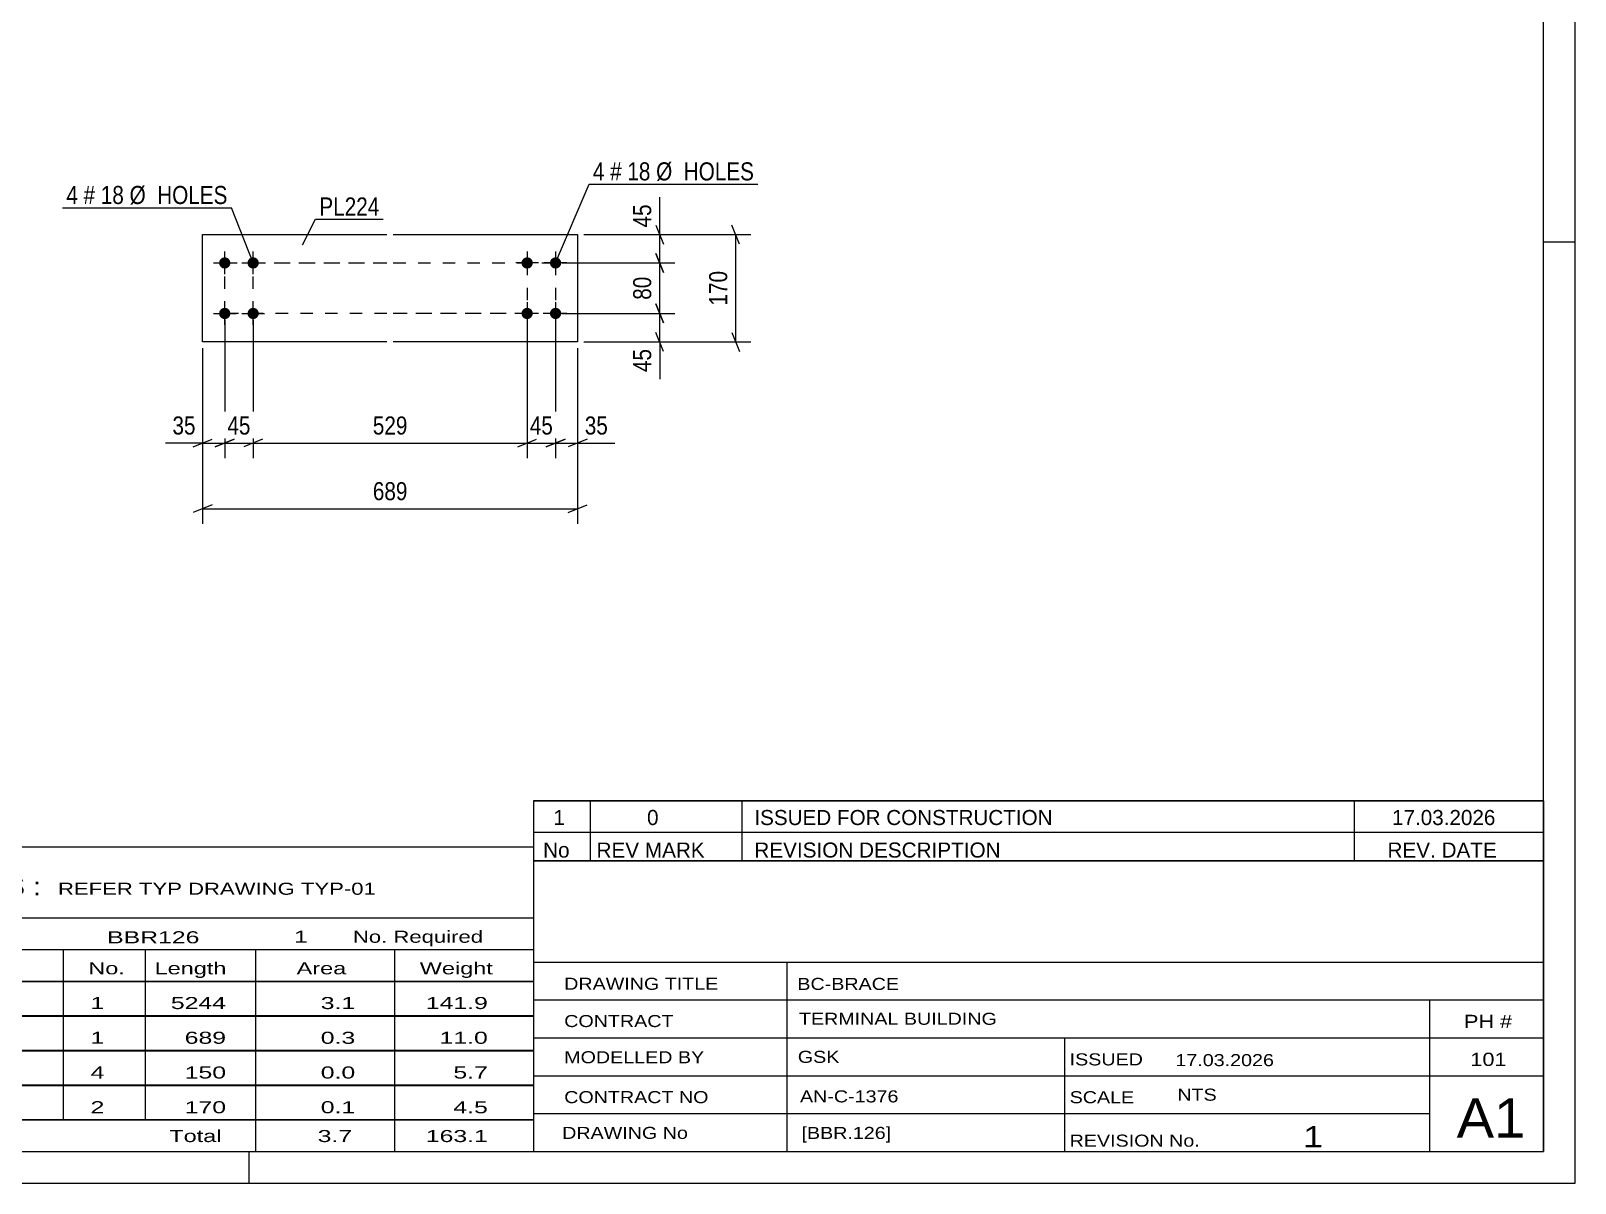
# Model space of a CAD drawing. Header units: millimetres. Extents: x 0 to 594, y 0 to 420.
# Drawn here: x 349.4 to 594, y 0 to 182.5 of the extents above; entities that cross this region are included whole.
import ezdxf

# ---------------------------------------------------------------- set-up
doc = ezdxf.new("R2010")
doc.units = ezdxf.units.MM
doc.linetypes.add('DXK_LINE_DOT2', pattern=[3.9198, 1.9599, -1.9599])
doc.styles.add('Arial Narrow', font='ARIALN.TTF', dxfattribs={"height": 0.2})

# ---------------------------------------------------------------- blocks, each defined once
blk = doc.blocks.new('Unknown-580610560-1130')
at = {"color": 5, "linetype": 'Continuous'}
for p, q in [((594, 0), (594, 420)), ((589, 5), (589, 415)), ((594, 149), (589, 149)), ((5, 5), (589, 5)), ((384, 0), (384, 5)), ((0, 0), (594, 0))]:
    blk.add_line(p, q, dxfattribs=at)
blk = doc.blocks.new('Part-580610560-3549 - 3548')
at = {"color": 2, "linetype": 'Continuous'}
for p, q in [((376.61, 150.21), (405.81, 150.21)), ((376.61, 133.21), (376.61, 150.21)), ((406.81, 150.21), (436.01, 150.21)), ((436.01, 150.21), (436.01, 133.21)), ((405.81, 133.21), (376.61, 133.21)), ((436.01, 133.21), (406.81, 133.21))]:
    blk.add_line(p, q, dxfattribs=at)
blk = doc.blocks.new('Bolt-580610560-3550 - 3548')
at = {"linetype": 'Continuous'}
for points in [[(428.01, 144.81, -1), (428.01, 146.61, -1)], [(432.51, 144.81, -1), (432.51, 146.61, -1)], [(428.01, 136.81, -1), (428.01, 138.61, -1)], [(432.51, 136.81, -1), (432.51, 138.61, -1)]]:
    blk.add_hatch(color=1, dxfattribs=at).paths.add_polyline_path(points)
at = {"color": 1, "linetype": 'Continuous'}
for p, q in [((428.01, 147.51), (428.01, 143.91)), ((432.51, 147.51), (432.51, 143.91)), ((429.81, 145.71), (426.21, 145.71)), ((434.31, 145.71), (430.71, 145.71)), ((428.01, 139.51), (428.01, 135.91)), ((432.51, 139.51), (432.51, 135.91)), ((429.81, 137.71), (426.21, 137.71)), ((434.31, 137.71), (430.71, 137.71))]:
    blk.add_line(p, q, dxfattribs=at)
blk = doc.blocks.new('Bolt-580610560-3551 - 3548')
at = {"linetype": 'Continuous'}
for points in [[(380.11, 146.61, -1), (380.11, 144.81, -1)], [(384.61, 146.61, -1), (384.61, 144.81, -1)], [(380.11, 138.61, -1), (380.11, 136.81, -1)], [(384.61, 138.61, -1), (384.61, 136.81, -1)]]:
    blk.add_hatch(color=1, dxfattribs=at).paths.add_polyline_path(points)
at = {"color": 1, "linetype": 'Continuous'}
for p, q in [((380.11, 143.91), (380.11, 147.51)), ((384.61, 143.91), (384.61, 147.51)), ((378.31, 145.71), (381.91, 145.71)), ((382.81, 145.71), (386.41, 145.71)), ((380.11, 135.91), (380.11, 139.51)), ((384.61, 135.91), (384.61, 139.51)), ((378.31, 137.71), (381.91, 137.71)), ((382.81, 137.71), (386.41, 137.71))]:
    blk.add_line(p, q, dxfattribs=at)
blk = doc.blocks.new('Rectangle-580610560-3727 - 3548')
at = {"color": 1, "linetype": 'DXK_LINE_DOT2'}
for p, q in [((380.11, 145.71), (405.81, 145.71)), ((380.11, 137.71), (380.11, 145.71)), ((406.81, 145.71), (432.51, 145.71)), ((432.51, 145.71), (432.51, 137.71)), ((405.81, 137.71), (380.11, 137.71)), ((432.51, 137.71), (406.81, 137.71))]:
    blk.add_line(p, q, dxfattribs=at)
blk = doc.blocks.new('Rectangle-580610560-3737 - 3548')
at = {"color": 1, "linetype": 'DXK_LINE_DOT2'}
for p, q in [((384.61, 145.71), (405.81, 145.71)), ((384.61, 137.71), (384.61, 145.71)), ((406.81, 145.71), (428.01, 145.71)), ((428.01, 145.71), (428.01, 137.71)), ((405.81, 137.71), (384.61, 137.71)), ((428.01, 137.71), (406.81, 137.71))]:
    blk.add_line(p, q, dxfattribs=at)
blk = doc.blocks.new('StraightDimension-580610560-3560 - 3548')
at = {"color": 7, "linetype": 'Continuous'}
for p, q in [((380.11, 136.71), (380.11, 114.79)), ((376.61, 132.21), (376.61, 114.79)), ((375.11, 116.59), (378.11, 117.79)), ((381.61, 117.79), (378.61, 116.59)), ((376.61, 117.19), (380.11, 117.19))]:
    blk.add_line(p, q, dxfattribs=at)
at = {"color": 0}
blk.add_wipeout([(376.09, 117.94), (376.09, 122.14), (371.23, 122.14), (371.23, 117.94)], dxfattribs=at)
at = {"color": 7, "linetype": 'Continuous'}
blk.add_line((376.61, 117.19), (370.71, 117.19), dxfattribs=at)
blk.add_line((376.61, 117.19), (370.71, 117.19), dxfattribs=at)
at = {"color": 3, "style": 'Arial Narrow'}
blk.add_text('35', height=2.863, dxfattribs=at).set_placement((371.83, 118.54))
blk = doc.blocks.new('StraightDimension-580610560-3596 - 3548')
at = {"color": 7, "linetype": 'Continuous'}
for p, q in [((461.65, 148.71), (460.45, 151.71)), ((437.01, 150.21), (463.45, 150.21)), ((461.05, 133.21), (461.05, 150.21)), ((460.45, 134.71), (461.65, 131.71)), ((437.01, 133.21), (463.45, 133.21))]:
    blk.add_line(p, q, dxfattribs=at)
at = {"color": 0}
blk.add_wipeout([(460.3, 145.05), (456.1, 145.05), (456.1, 138.37), (460.3, 138.37)], dxfattribs=at)
at = {"color": 3, "style": 'Arial Narrow'}
blk.add_text('170', height=2.863, rotation=90.0002, dxfattribs=at).set_placement((459.7, 138.97))
blk = doc.blocks.new('StraightDimension-580610560-3701 - 3548')
at = {"color": 7, "linetype": 'Continuous'}
for p, q in [((448.41, 151.71), (449.61, 148.71)), ((437.01, 150.21), (451.41, 150.21)), ((449.01, 145.71), (449.01, 150.21)), ((449.61, 144.21), (448.41, 147.21)), ((433.51, 145.71), (451.41, 145.71))]:
    blk.add_line(p, q, dxfattribs=at)
at = {"color": 0}
blk.add_wipeout([(448.26, 155.59), (444.06, 155.59), (444.06, 150.73), (448.26, 150.73)], dxfattribs=at)
at = {"color": 7, "linetype": 'Continuous'}
blk.add_line((449.01, 150.21), (449.01, 156.12), dxfattribs=at)
blk.add_line((449.01, 150.21), (449.01, 156.12), dxfattribs=at)
at = {"color": 3, "style": 'Arial Narrow'}
blk.add_text('45', height=2.863, rotation=90.0002, dxfattribs=at).set_placement((447.66, 151.33))
blk = doc.blocks.new('StraightDimension-580610560-3556 - 3548')
at = {"color": 7, "linetype": 'Continuous'}
for p, q in [((432.51, 136.71), (432.51, 114.79)), ((436.01, 132.21), (436.01, 114.79)), ((431.01, 116.59), (434.01, 117.79)), ((437.51, 117.79), (434.51, 116.59)), ((432.51, 117.19), (436.01, 117.19))]:
    blk.add_line(p, q, dxfattribs=at)
at = {"color": 0}
blk.add_wipeout([(441.39, 117.94), (441.39, 122.14), (436.54, 122.14), (436.54, 117.94)], dxfattribs=at)
at = {"color": 7, "linetype": 'Continuous'}
blk.add_line((436.01, 117.19), (441.92, 117.19), dxfattribs=at)
blk.add_line((436.01, 117.19), (441.92, 117.19), dxfattribs=at)
at = {"color": 3, "style": 'Arial Narrow'}
blk.add_text('35', height=2.863, dxfattribs=at).set_placement((437.14, 118.54))
blk = doc.blocks.new('StraightDimension-580610560-3557 - 3548')
at = {"color": 7, "linetype": 'Continuous'}
for p, q in [((428.01, 136.71), (428.01, 114.79)), ((432.51, 136.71), (432.51, 114.79)), ((426.51, 116.59), (429.51, 117.79)), ((434.01, 117.79), (431.01, 116.59)), ((428.01, 117.19), (432.51, 117.19))]:
    blk.add_line(p, q, dxfattribs=at)
at = {"color": 0}
blk.add_wipeout([(432.69, 117.94), (432.69, 122.14), (427.83, 122.14), (427.83, 117.94)], dxfattribs=at)
at = {"color": 3, "style": 'Arial Narrow'}
blk.add_text('45', height=2.863, dxfattribs=at).set_placement((428.43, 118.54))
blk = doc.blocks.new('StraightDimension-580610560-3558 - 3548')
at = {"color": 7, "linetype": 'Continuous'}
for p, q in [((384.61, 136.71), (384.61, 114.79)), ((428.01, 136.71), (428.01, 114.79)), ((386.11, 117.79), (383.11, 116.59)), ((426.51, 116.59), (429.51, 117.79)), ((384.61, 117.19), (428.01, 117.19))]:
    blk.add_line(p, q, dxfattribs=at)
at = {"color": 0}
blk.add_wipeout([(409.65, 117.94), (409.65, 122.14), (402.97, 122.14), (402.97, 117.94)], dxfattribs=at)
at = {"color": 3, "style": 'Arial Narrow'}
blk.add_text('529', height=2.863, dxfattribs=at).set_placement((403.57, 118.54))
blk = doc.blocks.new('StraightDimension-580610560-3559 - 3548')
at = {"color": 7, "linetype": 'Continuous'}
for p, q in [((380.11, 136.71), (380.11, 114.79)), ((384.61, 136.71), (384.61, 114.79)), ((378.61, 116.59), (381.61, 117.79)), ((386.11, 117.79), (383.11, 116.59)), ((380.11, 117.19), (384.61, 117.19))]:
    blk.add_line(p, q, dxfattribs=at)
at = {"color": 0}
blk.add_wipeout([(384.79, 117.94), (384.79, 122.14), (379.93, 122.14), (379.93, 117.94)], dxfattribs=at)
at = {"color": 3, "style": 'Arial Narrow'}
blk.add_text('45', height=2.863, dxfattribs=at).set_placement((380.53, 118.54))
blk = doc.blocks.new('StraightDimension-580610560-3576 - 3548')
at = {"color": 7, "linetype": 'Continuous'}
for p, q in [((376.61, 132.21), (376.61, 104.39)), ((436.01, 132.21), (436.01, 104.39)), ((378.11, 107.39), (375.11, 106.19)), ((376.61, 106.79), (436.01, 106.79)), ((434.51, 106.19), (437.51, 107.39))]:
    blk.add_line(p, q, dxfattribs=at)
at = {"color": 0}
blk.add_wipeout([(409.65, 107.54), (409.65, 111.74), (402.97, 111.74), (402.97, 107.54)], dxfattribs=at)
at = {"color": 3, "style": 'Arial Narrow'}
blk.add_text('689', height=2.863, dxfattribs=at).set_placement((403.57, 108.14))
blk = doc.blocks.new('StraightDimension-580610560-3702 - 3548')
at = {"color": 7, "linetype": 'Continuous'}
for p, q in [((448.41, 147.21), (449.61, 144.21)), ((433.51, 145.71), (451.41, 145.71)), ((449.01, 137.71), (449.01, 145.71)), ((433.51, 137.71), (451.41, 137.71)), ((449.61, 136.21), (448.41, 139.21))]:
    blk.add_line(p, q, dxfattribs=at)
at = {"color": 0}
blk.add_wipeout([(448.26, 144.14), (444.06, 144.14), (444.06, 139.28), (448.26, 139.28)], dxfattribs=at)
at = {"color": 3, "style": 'Arial Narrow'}
blk.add_text('80', height=2.863, rotation=90.0002, dxfattribs=at).set_placement((447.66, 139.88))
blk = doc.blocks.new('StraightDimension-580610560-3703 - 3548')
at = {"color": 7, "linetype": 'Continuous'}
for p, q in [((433.51, 137.71), (451.41, 137.71)), ((448.41, 139.21), (449.61, 136.21)), ((449.01, 133.21), (449.01, 137.71)), ((449.61, 131.71), (448.41, 134.71)), ((437.01, 133.21), (451.41, 133.21))]:
    blk.add_line(p, q, dxfattribs=at)
at = {"color": 0}
blk.add_wipeout([(448.26, 132.68), (444.06, 132.68), (444.06, 127.83), (448.26, 127.83)], dxfattribs=at)
at = {"color": 7, "linetype": 'Continuous'}
blk.add_line((449.01, 133.21), (449.01, 127.3), dxfattribs=at)
blk.add_line((449.01, 133.21), (449.01, 127.3), dxfattribs=at)
at = {"color": 3, "style": 'Arial Narrow'}
blk.add_text('45', height=2.863, rotation=90.0002, dxfattribs=at).set_placement((447.66, 128.43))
blk = doc.blocks.new('Unknown-580610560-4447')
at = {"color": 7, "linetype": 'Continuous'}
for p, q in [((429, 51.05), (429, 5)), ((429, 51.05), (589, 51.05)), ((589, 51), (589, 5)), ((429, 35), (589, 35)), ((469.14, 35), (469.14, 5)), ((429, 29), (589, 29)), ((571, 5.05), (571, 29.05)), ((429, 23), (589, 23)), ((513.14, 23), (513.14, 5)), ((429, 17), (589, 17)), ((429, 11), (571, 11)), ((429, 5), (589, 5))]:
    blk.add_line(p, q, dxfattribs=at)
at = {"color": 7, "style": 'Arial Narrow'}
for s, height, width, p in [('DRAWING TITLE', 1.9089, 1.425378, (433.88, 30.61)), ('BC-BRACE', 1.909, 1.425378, (470.81, 30.59)), ('TERMINAL BUILDING', 1.9089, 1.425378, (471.06, 25.07)), ('CONTRACT', 1.909, 1.425378, (433.88, 24.71)), ('MODELLED BY', 1.9089, 1.425378, (433.88, 18.98)), ('GSK', 1.909, 1.425378, (470.88, 19.04)), ('ISSUED', 1.909, 1.425378, (513.94, 18.64)), ('17.03.2026', 1.909, 1.425378, (530.69, 18.52)), ('AN-C-1376', 1.909, 1.425378, (471.23, 12.78)), ('CONTRACT NO', 1.9089, 1.425378, (433.88, 12.66)), ('SCALE', 1.909, 1.425378, (513.94, 12.65)), ('A1', 6.204, 1.25, (575.24, 7.2)), ('DRAWING No', 1.909, 1.425378, (433.56, 7)), ('[BBR.126]', 1.909, 1.425378, (471.46, 6.99)), ('REVISION No.', 1.9089, 1.425378, (513.94, 5.77)), ('1', 3.34, 1.5, (550.91, 5.68))]:
    blk.add_text(s, height=height, dxfattribs=dict(at, width=width)).set_placement(p)
at = {"color": 7, "linetype": 'Continuous', "style": 'Arial Narrow'}
for s, height, width, p in [('PH #', 2.1, 1.42538, (576.4, 24.55)), ('101', 2.1, 1.42538, (577.41, 18.55)), ('NTS', 1.909, 1.425378, (531, 13.05))]:
    blk.add_text(s, height=height, dxfattribs=dict(at, width=width)).set_placement(p)
blk = doc.blocks.new('Unknown-580610560-4448')
at = {"color": 7, "linetype": 'Continuous'}
for p, q in [((429, 60.55), (589, 60.55)), ((589, 60.55), (429, 60.55)), ((429, 60.55), (429, 55.55)), ((438, 60.55), (438, 55.55)), ((462, 60.55), (462, 55.55)), ((559, 60.55), (559, 55.55)), ((589, 60.55), (589, 55.55)), ((429, 55.55), (589, 55.55)), ((429, 55.55), (429, 51.05)), ((429, 55.55), (589, 55.55)), ((438, 55.55), (438, 51.05)), ((462, 55.55), (462, 51.05)), ((559, 55.55), (559, 51.05)), ((589, 55.55), (589, 51.05)), ((589, 51.05), (429, 51.05))]:
    blk.add_line(p, q, dxfattribs=at)
at = {"color": 7, "linetype": 'Continuous', "style": 'Arial Narrow'}
for s, height, width, p in [('1', 2.39, 1.196471, (432.16, 56.7)), ('0', 2.39, 1.196471, (447, 56.7)), ('ISSUED FOR CONSTRUCTION', 2.3861, 1.196471, (464, 56.7)), ('17.03.2026', 2.386, 1.196471, (565, 56.7)), ('No', 2.386, 1.2, (430.54, 51.55)), ('REV MARK', 2.386, 1.2, (439, 51.55)), ('REVISION DESCRIPTION', 2.3861, 1.2, (464, 51.55)), ('REV. DATE', 2.386, 1.2, (564.28, 51.55))]:
    blk.add_text(s, height=height, dxfattribs=dict(at, width=width)).set_placement(p)
blk = doc.blocks.new('Unknown-580610560-4449')
at = {"color": 7, "linetype": 'Continuous'}
for p, q in [((269, 53.25), (429, 53.25)), ((269, 42), (269, 53.25)), ((429, 53.25), (429, 42)), ((269, 42), (429, 42)), ((269, 42), (269, 37)), ((429, 42), (429, 37)), ((269, 37), (429, 37)), ((269, 37), (269, 32)), ((293, 37), (293, 32)), ((328.5, 37), (328.5, 32)), ((354.5, 37), (354.5, 32)), ((367.5, 37), (367.5, 32)), ((385, 37), (385, 32)), ((407, 37), (407, 32)), ((429, 37), (429, 32)), ((269, 32), (429, 32)), ((269, 31.95), (269, 26.55)), ((269, 31.95), (429, 31.95)), ((293, 32), (293, 26.5)), ((328.5, 32), (328.5, 26.5)), ((354.5, 32), (354.5, 26.5)), ((367.5, 32), (367.5, 26.5)), ((385, 32), (385, 26.5)), ((407, 32), (407, 26.5)), ((429, 31.95), (429, 26.55)), ((269, 26.55), (429, 26.55)), ((269, 26.45), (269, 21.05)), ((269, 26.45), (429, 26.45)), ((293, 26.5), (293, 21)), ((328.5, 26.5), (328.5, 21)), ((354.5, 26.5), (354.5, 21)), ((367.5, 26.5), (367.5, 21)), ((385, 26.5), (385, 21)), ((407, 26.5), (407, 21)), ((429, 26.45), (429, 21.05)), ((269, 21.05), (429, 21.05)), ((269, 20.95), (269, 15.55)), ((269, 20.95), (429, 20.95)), ((293, 21), (293, 15.5)), ((328.5, 21), (328.5, 15.5)), ((354.5, 21), (354.5, 15.5)), ((367.5, 21), (367.5, 15.5)), ((385, 21), (385, 15.5)), ((407, 21), (407, 15.5)), ((429, 20.95), (429, 15.55)), ((269, 15.55), (429, 15.55)), ((269, 15.45), (269, 10.05)), ((269, 15.45), (429, 15.45)), ((293, 15.5), (293, 10)), ((328.5, 15.5), (328.5, 10)), ((354.5, 15.5), (354.5, 10)), ((367.5, 15.5), (367.5, 10)), ((385, 15.5), (385, 10)), ((407, 15.5), (407, 10)), ((429, 15.45), (429, 10.05)), ((269, 10.05), (429, 10.05)), ((269, 10), (429, 10)), ((269, 10), (269, 5)), ((385, 10), (385, 5)), ((407, 10), (407, 5)), ((429, 10), (429, 5)), ((269, 5), (429, 5))]:
    blk.add_line(p, q, dxfattribs=at)
at = {"color": 7, "style": 'Arial Narrow'}
for s, height, width, p in [('GENERAL NOTES & WELD DETAILS :', 2.8633, 1.4, (270.15, 45.56)), ('REFER TYP DRAWING TYP-01', 1.9089, 1.6, (353.7, 45.66)), ("MATERIAL LIST FOR ASSEMBLY MK'D", 1.9089, 1.6, (270.15, 38.06)), ('BBR126', 1.909, 1.794707, (361.48, 37.97)), ('1', 1.91, 1.794707, (391.08, 38.06)), ('No. Required', 1.9089, 1.6, (400.41, 38.06)), ('Mark', 1.909, 1.7, (270.34, 33)), ('Profile', 1.909, 1.7, (303.41, 33)), ('Material', 1.909, 1.7, (333.54, 33.06)), ('No.', 1.909, 1.7, (358.5, 33.06)), ('Length', 1.909, 1.7, (369, 33.06)), ('Area', 1.909, 1.7, (391.5, 33.06)), ('Weight', 1.909, 1.7, (411, 33.06))]:
    blk.add_text(s, height=height, dxfattribs=dict(at, width=width)).set_placement(p)
at = {"color": 7, "linetype": 'Continuous', "style": 'Arial Narrow'}
for s, height, width, p in [('BBR126', 1.909, 1.794707, (270.5, 27.56)), ('SHS150*6', 1.909, 1.794707, (295, 27.56)), ('E350', 1.909, 1.794707, (334.74, 27.56)), ('1', 1.91, 1.794707, (358.86, 27.56)), ('5244', 1.909, 1.794707, (371.58, 27.56)), ('3.1', 1.909, 1.794707, (395.32, 27.56)), ('141.9', 1.909, 1.794707, (411.96, 27.56)), ('PL224', 1.909, 1.794707, (270.5, 22.06)), ('PL12*170', 1.909, 1.794707, (295, 22.06)), ('E350', 1.909, 1.794707, (334.74, 22.06)), ('1', 1.91, 1.794707, (358.86, 22.06)), ('689', 1.909, 1.794707, (373.77, 22.06)), ('0.3', 1.909, 1.794707, (395.32, 22.06)), ('11.0', 1.909, 1.794707, (414.14, 22.06)), ('PL40', 1.909, 1.794707, (270.5, 16.56)), ('PL10*120', 1.909, 1.794707, (295, 16.56)), ('E350', 1.909, 1.794707, (334.74, 16.56)), ('4', 1.91, 1.794707, (358.86, 16.56)), ('150', 1.909, 1.794707, (373.77, 16.56)), ('0.0', 1.909, 1.794707, (395.32, 16.56)), ('5.7', 1.909, 1.794707, (416.33, 16.56)), ('PL98', 1.909, 1.794707, (270.5, 11.06)), ('PL10*170', 1.909, 1.794707, (295, 11.06)), ('E350', 1.909, 1.794707, (334.74, 11.06)), ('2', 1.91, 1.794707, (358.86, 11.06)), ('170', 1.909, 1.794707, (373.77, 11.06)), ('0.1', 1.909, 1.794707, (395.32, 11.06)), ('4.5', 1.909, 1.794707, (416.33, 11.06)), ('Total', 1.909, 1.7, (371.33, 6.5)), ('3.7', 1.909, 1.794707, (394.83, 6.5)), ('163.1', 1.909, 1.794707, (411.96, 6.5))]:
    blk.add_text(s, height=height, dxfattribs=dict(at, width=width)).set_placement(p)
blk = doc.blocks.new('Mark-580610560-3603 - 3548')
at = {"color": 0}
blk.add_wipeout([(356.85, 155.04), (356.85, 158.04), (355.02, 158.04), (355.02, 155.04)], dxfattribs=at)
blk.add_wipeout([(356.85, 155.04), (356.85, 158.04), (355.02, 158.04), (355.02, 155.04)], dxfattribs=at)
blk.add_wipeout([(359.58, 155.04), (359.58, 158.04), (357.75, 158.04), (357.75, 155.04)], dxfattribs=at)
blk.add_wipeout([(359.58, 155.04), (359.58, 158.04), (357.75, 158.04), (357.75, 155.04)], dxfattribs=at)
at = {"color": 3, "style": 'Arial Narrow'}
blk.add_text('4', height=2.86, dxfattribs=at).set_placement((355.02, 155.04))
at = {"color": 0}
blk.add_wipeout([(364.14, 155.04), (364.14, 158.04), (360.48, 158.04), (360.48, 155.04)], dxfattribs=at)
blk.add_wipeout([(364.14, 155.04), (364.14, 158.04), (360.48, 158.04), (360.48, 155.04)], dxfattribs=at)
at = {"color": 3, "style": 'Arial Narrow'}
blk.add_text('#', height=2.86, dxfattribs=at).set_placement((357.75, 155.04))
at = {"color": 0}
blk.add_wipeout([(380.56, 155.04), (380.56, 158.04), (365.04, 158.04), (365.04, 155.04)], dxfattribs=at)
blk.add_wipeout([(380.56, 155.04), (380.56, 158.04), (365.04, 158.04), (365.04, 155.04)], dxfattribs=at)
at = {"color": 7, "linetype": 'Continuous'}
for p in [(354.42, 154.44), (384.61, 145.71)]:
    blk.add_line(p, (381.16, 154.44), dxfattribs=at)
at = {"color": 3, "style": 'Arial Narrow'}
for s, p in [('18', (360.48, 155.04)), ('Ø  HOLES', (365.04, 155.04))]:
    blk.add_text(s, height=2.863, dxfattribs=at).set_placement(p)
blk = doc.blocks.new('Mark-580610560-3602 - 3548')
at = {"color": 0}
blk.add_wipeout([(440.25, 158.78), (440.25, 161.78), (438.43, 161.78), (438.43, 158.78)], dxfattribs=at)
blk.add_wipeout([(440.25, 158.78), (440.25, 161.78), (438.43, 161.78), (438.43, 158.78)], dxfattribs=at)
at = {"color": 7, "linetype": 'Continuous'}
blk.add_line((432.51, 145.71), (437.83, 158.18), dxfattribs=at)
at = {"color": 0}
blk.add_wipeout([(442.98, 158.78), (442.98, 161.78), (441.15, 161.78), (441.15, 158.78)], dxfattribs=at)
blk.add_wipeout([(442.98, 158.78), (442.98, 161.78), (441.15, 161.78), (441.15, 158.78)], dxfattribs=at)
at = {"color": 3, "style": 'Arial Narrow'}
blk.add_text('4', height=2.86, dxfattribs=at).set_placement((438.43, 158.78))
at = {"color": 0}
blk.add_wipeout([(447.54, 158.78), (447.54, 161.78), (443.88, 161.78), (443.88, 158.78)], dxfattribs=at)
blk.add_wipeout([(447.54, 158.78), (447.54, 161.78), (443.88, 161.78), (443.88, 158.78)], dxfattribs=at)
at = {"color": 3, "style": 'Arial Narrow'}
blk.add_text('#', height=2.86, dxfattribs=at).set_placement((441.15, 158.78))
at = {"color": 0}
blk.add_wipeout([(463.96, 158.78), (463.96, 161.78), (448.44, 161.78), (448.44, 158.78)], dxfattribs=at)
blk.add_wipeout([(463.96, 158.78), (463.96, 161.78), (448.44, 161.78), (448.44, 158.78)], dxfattribs=at)
at = {"color": 7, "linetype": 'Continuous'}
blk.add_line((437.83, 158.18), (464.56, 158.18), dxfattribs=at)
at = {"color": 3, "style": 'Arial Narrow'}
for s, p in [('18', (443.88, 158.78)), ('Ø  HOLES', (448.44, 158.78))]:
    blk.add_text(s, height=2.863, dxfattribs=at).set_placement(p)
blk = doc.blocks.new('Mark-580610560-3599 - 3548')
at = {"color": 0}
blk.add_wipeout([(404.6, 153.22), (404.6, 156.22), (395.1, 156.22), (395.1, 153.22)], dxfattribs=at)
blk.add_wipeout([(404.6, 153.22), (404.6, 156.22), (395.1, 156.22), (395.1, 153.22)], dxfattribs=at)
at = {"color": 30, "linetype": 'Continuous'}
for p, q in [((392.43, 148.56), (394.5, 152.62)), ((394.5, 152.62), (405.2, 152.62))]:
    blk.add_line(p, q, dxfattribs=at)
at = {"color": 3, "style": 'Arial Narrow'}
blk.add_text('PL224', height=2.863, dxfattribs=at).set_placement((395.1, 153.22))

msp = doc.modelspace()

# ---------------------------------------------------------------- block references
for name in ['Unknown-580610560-1130', 'Part-580610560-3549 - 3548', 'Bolt-580610560-3551 - 3548', 'Bolt-580610560-3550 - 3548', 'Rectangle-580610560-3727 - 3548', 'Rectangle-580610560-3737 - 3548', 'Unknown-580610560-4448', 'Unknown-580610560-4449', 'Unknown-580610560-4447']:
    msp.add_blockref(name, (0, 0))

# ---------------------------------------------------------------- next in the draw order: block references
for name in ['Mark-580610560-3603 - 3548', 'Mark-580610560-3599 - 3548', 'StraightDimension-580610560-3596 - 3548', 'StraightDimension-580610560-3560 - 3548']:
    msp.add_blockref(name, (0, 0))

# ---------------------------------------------------------------- next in the draw order: block references
for name in ['StraightDimension-580610560-3701 - 3548', 'StraightDimension-580610560-3556 - 3548']:
    msp.add_blockref(name, (0, 0))

# ---------------------------------------------------------------- next in the draw order: block references
msp.add_blockref('StraightDimension-580610560-3557 - 3548', (0, 0))

# ---------------------------------------------------------------- next in the draw order: block references
for name in ['StraightDimension-580610560-3702 - 3548', 'StraightDimension-580610560-3558 - 3548']:
    msp.add_blockref(name, (0, 0))

# ---------------------------------------------------------------- next in the draw order: block references
for name in ['Mark-580610560-3602 - 3548', 'StraightDimension-580610560-3559 - 3548']:
    msp.add_blockref(name, (0, 0))

# ---------------------------------------------------------------- next in the draw order: block references
msp.add_blockref('StraightDimension-580610560-3576 - 3548', (0, 0))

# ---------------------------------------------------------------- next in the draw order: block references
msp.add_blockref('StraightDimension-580610560-3703 - 3548', (0, 0))

doc.saveas('drawing.dxf')
